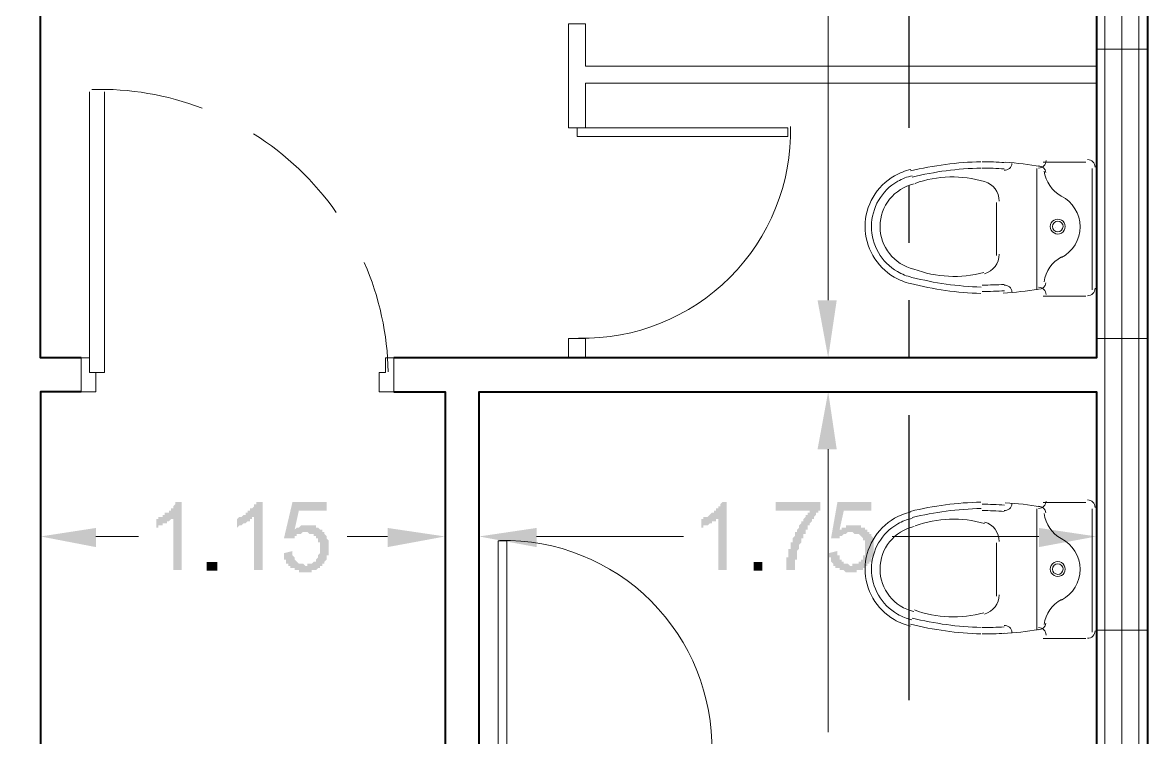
# Model space of a CAD drawing. Header units: inches. Extents: x -11 to 213, y -78 to 40.
# Drawn here: x 33.933 to 37.129, y 24.959 to 26.992 of the extents above; entities that cross this region are included whole.
import ezdxf

# ---------------------------------------------------------------- set-up
doc = ezdxf.new("R2010")
doc.units = ezdxf.units.IN
doc.header["$MEASUREMENT"] = 0
doc.layers.add('PDF_0', color=7, linetype='Continuous')
doc.layers.add('PDF_TOILET', color=7, linetype='Continuous')

msp = doc.modelspace()

# ---------------------------------------------------------------- hatches: boundary and pattern name
at = {"layer": 'PDF_0'}
for points in [[(34.38518, 25.43505), (34.36099, 25.43505), (34.36099, 25.58625), (34.36099, 25.58625), (34.36099, 25.5802), (34.35494, 25.5802), (34.35494, 25.5802), (34.35494, 25.5802), (34.3489, 25.57415), (34.3489, 25.57415), (34.3489, 25.57415), (34.34285, 25.57415), (34.34285, 25.5681), (34.3368, 25.5681), (34.3368, 25.5681), (34.3368, 25.5681), (34.33075, 25.5681), (34.33075, 25.56206), (34.3247, 25.56206), (34.3247, 25.56206), (34.31866, 25.56206), (34.31866, 25.56206), (34.31866, 25.55601), (34.31261, 25.55601), (34.31261, 25.5802), (34.31866, 25.5802), (34.31866, 25.58625), (34.3247, 25.58625), (34.3247, 25.58625), (34.3247, 25.58625), (34.33075, 25.58625), (34.33075, 25.59229), (34.3368, 25.59229), (34.3368, 25.59229), (34.3368, 25.59834), (34.34285, 25.59834), (34.34285, 25.59834), (34.3489, 25.59834), (34.3489, 25.60439), (34.3489, 25.60439), (34.35494, 25.60439), (34.35494, 25.61044), (34.35494, 25.61044), (34.35494, 25.61044), (34.36099, 25.61044), (34.36099, 25.61649), (34.36099, 25.61649), (34.36099, 25.61649), (34.36704, 25.62253), (34.36704, 25.62253), (34.36704, 25.62253), (34.36704, 25.62858), (34.36704, 25.62858), (34.37309, 25.62858), (34.38518, 25.62858)], [(34.61501, 25.43505), (34.59082, 25.43505), (34.59082, 25.58625), (34.58477, 25.58625), (34.58477, 25.5802), (34.58477, 25.5802), (34.57873, 25.5802), (34.57873, 25.5802), (34.57873, 25.57415), (34.57268, 25.57415), (34.57268, 25.57415), (34.57268, 25.57415), (34.56663, 25.5681), (34.56663, 25.5681), (34.56663, 25.5681), (34.56058, 25.5681), (34.56058, 25.5681), (34.55454, 25.56206), (34.55454, 25.56206), (34.54849, 25.56206), (34.54849, 25.56206), (34.54849, 25.56206), (34.54244, 25.55601), (34.54244, 25.55601), (34.54244, 25.5802), (34.54244, 25.5802), (34.54849, 25.58625), (34.54849, 25.58625), (34.55454, 25.58625), (34.55454, 25.58625), (34.55454, 25.58625), (34.56058, 25.59229), (34.56058, 25.59229), (34.56663, 25.59229), (34.56663, 25.59834), (34.56663, 25.59834), (34.57268, 25.59834), (34.57268, 25.59834), (34.57268, 25.60439), (34.57873, 25.60439), (34.57873, 25.60439), (34.57873, 25.61044), (34.58477, 25.61044), (34.58477, 25.61044), (34.58477, 25.61044), (34.59082, 25.61649), (34.59082, 25.61649), (34.59082, 25.61649), (34.59082, 25.62253), (34.59082, 25.62253), (34.59687, 25.62253), (34.59687, 25.62858), (34.59687, 25.62858), (34.59687, 25.62858), (34.61501, 25.62858)], [(34.70573, 25.54997), (34.70573, 25.54997), (34.71178, 25.55601), (34.71178, 25.55601), (34.71783, 25.55601), (34.71783, 25.55601), (34.71783, 25.55601), (34.72388, 25.56206), (34.72388, 25.56206), (34.72993, 25.56206), (34.72993, 25.56206), (34.72993, 25.56206), (34.73597, 25.56206), (34.73597, 25.56206), (34.74202, 25.56206), (34.74202, 25.56206), (34.74807, 25.56206), (34.74807, 25.56206), (34.74807, 25.56206), (34.75412, 25.56206), (34.75412, 25.56206), (34.76017, 25.56206), (34.76017, 25.56206), (34.76621, 25.56206), (34.76621, 25.55601), (34.76621, 25.55601), (34.77226, 25.55601), (34.77226, 25.55601), (34.77226, 25.55601), (34.77831, 25.54997), (34.77831, 25.54997), (34.78436, 25.54997), (34.78436, 25.54997), (34.78436, 25.54392), (34.78436, 25.54392), (34.79041, 25.54392), (34.79041, 25.53787), (34.79041, 25.53787), (34.79041, 25.53787), (34.79645, 25.53182), (34.79645, 25.53182), (34.79645, 25.53182), (34.79645, 25.52577), (34.79645, 25.52577), (34.8025, 25.51973), (34.8025, 25.51973), (34.8025, 25.51973), (34.8025, 25.51368), (34.8025, 25.51368), (34.8025, 25.50763), (34.8025, 25.50763), (34.8025, 25.50158), (34.8025, 25.50158), (34.8025, 25.50158), (34.8025, 25.49554), (34.8025, 25.49554), (34.8025, 25.48949), (34.8025, 25.48949), (34.8025, 25.48344), (34.8025, 25.48344), (34.8025, 25.48344), (34.8025, 25.47739), (34.79645, 25.47739), (34.79645, 25.47134), (34.79645, 25.47134), (34.79645, 25.47134), (34.79645, 25.4653), (34.79645, 25.4653), (34.79041, 25.45925), (34.79041, 25.45925), (34.79041, 25.45925), (34.79041, 25.4532), (34.78436, 25.4532), (34.78436, 25.4532), (34.78436, 25.4532), (34.78436, 25.44715), (34.77831, 25.44715), (34.77831, 25.44715), (34.77831, 25.4411), (34.77226, 25.4411), (34.77226, 25.4411), (34.77226, 25.4411), (34.76621, 25.43506), (34.76621, 25.43506), (34.76621, 25.43506), (34.76017, 25.43506), (34.76017, 25.43506), (34.75412, 25.43506), (34.75412, 25.43506), (34.75412, 25.42901), (34.74807, 25.42901), (34.74807, 25.42901), (34.74202, 25.42901), (34.74202, 25.42901), (34.73597, 25.42901), (34.73597, 25.42901), (34.73597, 25.42901), (34.72993, 25.42901), (34.72993, 25.42901), (34.72388, 25.42901), (34.72388, 25.42901), (34.71783, 25.42901), (34.71783, 25.43506), (34.71178, 25.43506), (34.71178, 25.43506), (34.71178, 25.43506), (34.70573, 25.43506), (34.70573, 25.43506), (34.70573, 25.4411), (34.69969, 25.4411), (34.69969, 25.4411), (34.69364, 25.4411), (34.69364, 25.4411), (34.69364, 25.44715), (34.68759, 25.44715), (34.68759, 25.44715), (34.68759, 25.4532), (34.68759, 25.4532), (34.68154, 25.4532), (34.68154, 25.45925), (34.68154, 25.45925), (34.68154, 25.45925), (34.68154, 25.4653), (34.6755, 25.4653), (34.6755, 25.47134), (34.6755, 25.47134), (34.6755, 25.47134), (34.6755, 25.47739), (34.6755, 25.47739), (34.6755, 25.48344), (34.6755, 25.48344), (34.69969, 25.48949), (34.69969, 25.48344), (34.69969, 25.48344), (34.69969, 25.47739), (34.69969, 25.47739), (34.70573, 25.47134), (34.70573, 25.47134), (34.70573, 25.4653), (34.70573, 25.4653), (34.70573, 25.4653), (34.71178, 25.45925), (34.71178, 25.45925), (34.71178, 25.45925), (34.71178, 25.45925), (34.71783, 25.4532), (34.71783, 25.4532), (34.71783, 25.4532), (34.72388, 25.4532), (34.72388, 25.4532), (34.72993, 25.4532), (34.72993, 25.4532), (34.73597, 25.44715), (34.73597, 25.44715), (34.73597, 25.44715), (34.74202, 25.44715), (34.74202, 25.4532), (34.74202, 25.4532), (34.74807, 25.4532), (34.74807, 25.4532), (34.75412, 25.4532), (34.75412, 25.4532), (34.75412, 25.4532), (34.76017, 25.45925), (34.76017, 25.45925), (34.76017, 25.45925), (34.76621, 25.45925), (34.76621, 25.4653), (34.76621, 25.4653), (34.76621, 25.4653), (34.77226, 25.47134), (34.77226, 25.47134), (34.77226, 25.47739), (34.77226, 25.47739), (34.77226, 25.47739), (34.77831, 25.48344), (34.77831, 25.48344), (34.77831, 25.48949), (34.77831, 25.48949), (34.77831, 25.49554), (34.77831, 25.49554), (34.77831, 25.49554), (34.77831, 25.50158), (34.77831, 25.50158), (34.77831, 25.50763), (34.77831, 25.50763), (34.77831, 25.51368), (34.77226, 25.51368), (34.77226, 25.51973), (34.77226, 25.51973), (34.77226, 25.51973), (34.77226, 25.52577), (34.76621, 25.52577), (34.76621, 25.52577), (34.76621, 25.53182), (34.76621, 25.53182), (34.76621, 25.53182), (34.76017, 25.53182), (34.76017, 25.53787), (34.76017, 25.53787), (34.75412, 25.53787), (34.75412, 25.53787), (34.74807, 25.53787), (34.74807, 25.53787), (34.74807, 25.53787), (34.74202, 25.54392), (34.74202, 25.54392), (34.73597, 25.54392), (34.73597, 25.54392), (34.73597, 25.54392), (34.72993, 25.54392), (34.72993, 25.54392), (34.72388, 25.53787), (34.72388, 25.53787), (34.71783, 25.53787), (34.71783, 25.53787), (34.71783, 25.53787), (34.71178, 25.53787), (34.71178, 25.53182), (34.71178, 25.53182), (34.70573, 25.53182), (34.70573, 25.53182), (34.70573, 25.52577), (34.69969, 25.52577), (34.69969, 25.52577), (34.6755, 25.52577), (34.69969, 25.62859), (34.79645, 25.62859), (34.79645, 25.6044), (34.71783, 25.6044)], [(35.9335, 25.43505), (35.90931, 25.43505), (35.90931, 25.58625), (35.90931, 25.58625), (35.90931, 25.5802), (35.90931, 25.5802), (35.90326, 25.5802), (35.90326, 25.5802), (35.90326, 25.57415), (35.89722, 25.57415), (35.89722, 25.57415), (35.89117, 25.57415), (35.89117, 25.5681), (35.89117, 25.5681), (35.88512, 25.5681), (35.88512, 25.5681), (35.88512, 25.5681), (35.87907, 25.56206), (35.87907, 25.56206), (35.87302, 25.56206), (35.87302, 25.56206), (35.86698, 25.56206), (35.86698, 25.55601), (35.86093, 25.55601), (35.86093, 25.5802), (35.86698, 25.5802), (35.86698, 25.58625), (35.87302, 25.58625), (35.87302, 25.58625), (35.87907, 25.58625), (35.87907, 25.58625), (35.88512, 25.59229), (35.88512, 25.59229), (35.88512, 25.59229), (35.89117, 25.59834), (35.89117, 25.59834), (35.89722, 25.59834), (35.89722, 25.59834), (35.89722, 25.60439), (35.90326, 25.60439), (35.90326, 25.60439), (35.90326, 25.61044), (35.90326, 25.61044), (35.90931, 25.61044), (35.90931, 25.61044), (35.90931, 25.61649), (35.90931, 25.61649), (35.91536, 25.61649), (35.91536, 25.62253), (35.91536, 25.62253), (35.91536, 25.62253), (35.92141, 25.62858), (35.92141, 25.62858), (35.92141, 25.62858), (35.9335, 25.62858)], [(36.19962, 25.61045), (36.19962, 25.6044), (36.19962, 25.6044), (36.19357, 25.6044), (36.19357, 25.59835), (36.19357, 25.59835), (36.18752, 25.59835), (36.18752, 25.5923), (36.18752, 25.5923), (36.18752, 25.5923), (36.18147, 25.58626), (36.18147, 25.58626), (36.18147, 25.58626), (36.18147, 25.58021), (36.17543, 25.58021), (36.17543, 25.57416), (36.17543, 25.57416), (36.17543, 25.57416), (36.16938, 25.56811), (36.16938, 25.56811), (36.16938, 25.56811), (36.16938, 25.56206), (36.16333, 25.56206), (36.16333, 25.55602), (36.16333, 25.55602), (36.16333, 25.55602), (36.16333, 25.54997), (36.15728, 25.54997), (36.15728, 25.54392), (36.15728, 25.54392), (36.15728, 25.53787), (36.15728, 25.53787), (36.15124, 25.53787), (36.15124, 25.53183), (36.15124, 25.53183), (36.15124, 25.53183), (36.15124, 25.52578), (36.14519, 25.52578), (36.14519, 25.51973), (36.14519, 25.51973), (36.14519, 25.51973), (36.14519, 25.51368), (36.14519, 25.51368), (36.13914, 25.50763), (36.13914, 25.50763), (36.13914, 25.50159), (36.13914, 25.50159), (36.13914, 25.50159), (36.13914, 25.49554), (36.13914, 25.49554), (36.13309, 25.48949), (36.13309, 25.48949), (36.13309, 25.48344), (36.13309, 25.48344), (36.13309, 25.47739), (36.13309, 25.47739), (36.13309, 25.47739), (36.13309, 25.47135), (36.13309, 25.47135), (36.13309, 25.4653), (36.12704, 25.4653), (36.12704, 25.45925), (36.12704, 25.45925), (36.12704, 25.45925), (36.12704, 25.4532), (36.12704, 25.4532), (36.12704, 25.44716), (36.12704, 25.44716), (36.12704, 25.44111), (36.12704, 25.44111), (36.12704, 25.43506), (36.12704, 25.43506), (36.12704, 25.43506), (36.10285, 25.43506), (36.10285, 25.43506), (36.10285, 25.44111), (36.10285, 25.44111), (36.10285, 25.44111), (36.10285, 25.44716), (36.10285, 25.44716), (36.10285, 25.4532), (36.10285, 25.4532), (36.10285, 25.4532), (36.10285, 25.45925), (36.10285, 25.45925), (36.10285, 25.4653), (36.10285, 25.4653), (36.10285, 25.47135), (36.10285, 25.47135), (36.1089, 25.47135), (36.1089, 25.47739), (36.1089, 25.47739), (36.1089, 25.48344), (36.1089, 25.48344), (36.1089, 25.48949), (36.1089, 25.48949), (36.1089, 25.49554), (36.11495, 25.49554), (36.11495, 25.49554), (36.11495, 25.50159), (36.11495, 25.50159), (36.11495, 25.50763), (36.11495, 25.50763), (36.11495, 25.51368), (36.121, 25.51368), (36.121, 25.51973), (36.121, 25.51973), (36.121, 25.51973), (36.121, 25.52578), (36.121, 25.52578), (36.12704, 25.53183), (36.12704, 25.53183), (36.12704, 25.53183), (36.12704, 25.53787), (36.12704, 25.53787), (36.12704, 25.54392), (36.13309, 25.54392), (36.13309, 25.54997), (36.13309, 25.54997), (36.13309, 25.54997), (36.13914, 25.55602), (36.13914, 25.55602), (36.13914, 25.56206), (36.13914, 25.56206), (36.13914, 25.56206), (36.14519, 25.56811), (36.14519, 25.56811), (36.14519, 25.56811), (36.14519, 25.57416), (36.15124, 25.57416), (36.15124, 25.58021), (36.15124, 25.58021), (36.15124, 25.58021), (36.15728, 25.58626), (36.15728, 25.58626), (36.15728, 25.58626), (36.15728, 25.5923), (36.16333, 25.5923), (36.16333, 25.5923), (36.16333, 25.59835), (36.16333, 25.59835), (36.16938, 25.59835), (36.16938, 25.6044), (36.16938, 25.6044), (36.07261, 25.6044), (36.07261, 25.62859), (36.19962, 25.62859)], [(36.25406, 25.54997), (36.2601, 25.54997), (36.2601, 25.55601), (36.2601, 25.55601), (36.26615, 25.55601), (36.26615, 25.55601), (36.2722, 25.55601), (36.2722, 25.56206), (36.27825, 25.56206), (36.27825, 25.56206), (36.27825, 25.56206), (36.28429, 25.56206), (36.28429, 25.56206), (36.29034, 25.56206), (36.29034, 25.56206), (36.29034, 25.56206), (36.29639, 25.56206), (36.29639, 25.56206), (36.30244, 25.56206), (36.30244, 25.56206), (36.30849, 25.56206), (36.30849, 25.56206), (36.30849, 25.56206), (36.31453, 25.56206), (36.31453, 25.55601), (36.32058, 25.55601), (36.32058, 25.55601), (36.32058, 25.55601), (36.32663, 25.55601), (36.32663, 25.54997), (36.32663, 25.54997), (36.33268, 25.54997), (36.33268, 25.54997), (36.33268, 25.54392), (36.33873, 25.54392), (36.33873, 25.54392), (36.33873, 25.53787), (36.33873, 25.53787), (36.34477, 25.53787), (36.34477, 25.53182), (36.34477, 25.53182), (36.34477, 25.53182), (36.35082, 25.52577), (36.35082, 25.52577), (36.35082, 25.51973), (36.35082, 25.51973), (36.35082, 25.51973), (36.35082, 25.51368), (36.35082, 25.51368), (36.35082, 25.50763), (36.35082, 25.50763), (36.35082, 25.50158), (36.35082, 25.50158), (36.35082, 25.50158), (36.35082, 25.49554), (36.35082, 25.49554), (36.35082, 25.48949), (36.35082, 25.48949), (36.35082, 25.48344), (36.35082, 25.48344), (36.35082, 25.48344), (36.35082, 25.47739), (36.35082, 25.47739), (36.35082, 25.47134), (36.34477, 25.47134), (36.34477, 25.47134), (36.34477, 25.4653), (36.34477, 25.4653), (36.34477, 25.45925), (36.33873, 25.45925), (36.33873, 25.45925), (36.33873, 25.4532), (36.33873, 25.4532), (36.33268, 25.4532), (36.33268, 25.4532), (36.33268, 25.44715), (36.33268, 25.44715), (36.32663, 25.44715), (36.32663, 25.4411), (36.32663, 25.4411), (36.32058, 25.4411), (36.32058, 25.4411), (36.32058, 25.43506), (36.31453, 25.43506), (36.31453, 25.43506), (36.30849, 25.43506), (36.30849, 25.43506), (36.30849, 25.43506), (36.30244, 25.43506), (36.30244, 25.42901), (36.29639, 25.42901), (36.29639, 25.42901), (36.29034, 25.42901), (36.29034, 25.42901), (36.29034, 25.42901), (36.28429, 25.42901), (36.28429, 25.42901), (36.27825, 25.42901), (36.27825, 25.42901), (36.27825, 25.42901), (36.2722, 25.42901), (36.2722, 25.42901), (36.26615, 25.43506), (36.26615, 25.43506), (36.2601, 25.43506), (36.2601, 25.43506), (36.2601, 25.43506), (36.25406, 25.43506), (36.25406, 25.4411), (36.24801, 25.4411), (36.24801, 25.4411), (36.24801, 25.4411), (36.24196, 25.4411), (36.24196, 25.44715), (36.24196, 25.44715), (36.23591, 25.44715), (36.23591, 25.4532), (36.23591, 25.4532), (36.23591, 25.4532), (36.22986, 25.45925), (36.22986, 25.45925), (36.22986, 25.45925), (36.22986, 25.4653), (36.22986, 25.4653), (36.22986, 25.47134), (36.22382, 25.47134), (36.22382, 25.47134), (36.22382, 25.47739), (36.22382, 25.47739), (36.22382, 25.48344), (36.22382, 25.48344), (36.24801, 25.48949), (36.24801, 25.48344), (36.24801, 25.48344), (36.24801, 25.47739), (36.25406, 25.47739), (36.25406, 25.47134), (36.25406, 25.47134), (36.25406, 25.4653), (36.25406, 25.4653), (36.2601, 25.4653), (36.2601, 25.45925), (36.2601, 25.45925), (36.2601, 25.45925), (36.26615, 25.45925), (36.26615, 25.4532), (36.26615, 25.4532), (36.2722, 25.4532), (36.2722, 25.4532), (36.27825, 25.4532), (36.27825, 25.4532), (36.27825, 25.4532), (36.28429, 25.44715), (36.28429, 25.44715), (36.28429, 25.44715), (36.29034, 25.44715), (36.29034, 25.4532), (36.29639, 25.4532), (36.29639, 25.4532), (36.30244, 25.4532), (36.30244, 25.4532), (36.30244, 25.4532), (36.30849, 25.4532), (36.30849, 25.45925), (36.30849, 25.45925), (36.31453, 25.45925), (36.31453, 25.45925), (36.31453, 25.4653), (36.32058, 25.4653), (36.32058, 25.4653), (36.32058, 25.47134), (36.32058, 25.47134), (36.32058, 25.47739), (36.32663, 25.47739), (36.32663, 25.47739), (36.32663, 25.48344), (36.32663, 25.48344), (36.32663, 25.48949), (36.32663, 25.48949), (36.32663, 25.49554), (36.32663, 25.49554), (36.32663, 25.49554), (36.32663, 25.50158), (36.32663, 25.50158), (36.32663, 25.50763), (36.32663, 25.50763), (36.32663, 25.51368), (36.32663, 25.51368), (36.32663, 25.51973), (36.32058, 25.51973), (36.32058, 25.51973), (36.32058, 25.52577), (36.32058, 25.52577), (36.32058, 25.52577), (36.31453, 25.53182), (36.31453, 25.53182), (36.31453, 25.53182), (36.31453, 25.53182), (36.30849, 25.53787), (36.30849, 25.53787), (36.30244, 25.53787), (36.30244, 25.53787), (36.30244, 25.53787), (36.29639, 25.53787), (36.29639, 25.53787), (36.29034, 25.54392), (36.29034, 25.54392), (36.28429, 25.54392), (36.28429, 25.54392), (36.28429, 25.54392), (36.27825, 25.54392), (36.27825, 25.54392), (36.2722, 25.53787), (36.2722, 25.53787), (36.2722, 25.53787), (36.26615, 25.53787), (36.26615, 25.53787), (36.26615, 25.53787), (36.2601, 25.53182), (36.2601, 25.53182), (36.2601, 25.53182), (36.25406, 25.53182), (36.25406, 25.52577), (36.25406, 25.52577), (36.24801, 25.52577), (36.22986, 25.52577), (36.24801, 25.62859), (36.34477, 25.62859), (36.34477, 25.6044), (36.26615, 25.6044)]]:
    msp.add_hatch(color=256, dxfattribs=at).paths.add_polyline_path(points)

# ---------------------------------------------------------------- linework, layer by layer
at = {"layer": 'PDF_0', "lineweight": 40}
for points in [[(11.87303, 15.79375), (-2.87168, 15.79375), (-2.87168, 28.79064), (37.12895, 28.79064), (37.12895, 15.79375), (21.68873, 15.79375)], [(34.09897, 26.03885), (33.98406, 26.03885), (33.98406, 28.63944), (36.83261, 28.63944)], [(36.98381, 28.39148), (36.98381, 26.03885), (34.98801, 26.03885)], [(34.09897, 25.94209), (33.98406, 25.94209), (33.98406, 23.29312), (31.23833, 23.29312)], [(34.98801, 25.94209), (35.13316, 25.94209), (35.13316, 24.27892)], [(35.22992, 24.27892), (35.22992, 25.94209), (36.98381, 25.94209), (36.98381, 23.69228)]]:
    msp.add_lwpolyline(points, dxfattribs=at)
at = {"layer": 'PDF_0', "lineweight": 13}
for points in [[(37.008, 24.44826), (37.008, 27.74435)], [(37.05638, 24.44826), (37.05638, 27.74435)], [(37.10476, 24.44826), (37.10476, 27.74435)], [(36.98381, 26.91579), (37.12895, 26.91579)], [(34.1655, 26.79484), (34.1655, 25.99652), (34.12316, 25.99652), (34.12316, 26.79484)], [(36.98381, 26.09328), (37.12895, 26.09328)], [(34.98801, 25.94209), (34.98801, 26.03885)], [(34.94567, 25.94209), (34.94567, 25.99652)], [(36.98381, 25.26473), (37.12895, 25.26473)]]:
    msp.add_lwpolyline(points, dxfattribs=at)
at = {"layer": 'PDF_0', "lineweight": 30}
for points in [[(36.45159, 26.69202), (36.45159, 27.50244)], [(36.45159, 26.36544), (36.45159, 26.52873)], [(36.45159, 26.03885), (36.45159, 26.20215)], [(36.45159, 25.06515), (36.45159, 25.87556)]]:
    msp.add_lwpolyline(points, dxfattribs=at)
at = {"layer": 'PDF_0', "lineweight": 5}
for points in [[(36.22177, 26.20215), (36.22177, 27.03675)], [(36.33064, 26.03885), (36.08872, 26.03885)], [(36.1371, 25.94209), (36.08872, 25.94209)], [(36.22177, 25.77879), (36.22177, 24.97443)], [(35.22992, 25.60945), (35.22992, 25.65784)], [(36.98381, 25.60945), (36.98381, 25.65784)], [(33.98406, 25.54293), (33.98406, 25.39778)], [(35.13316, 25.54293), (35.13316, 25.39778)], [(34.1413, 25.53083), (34.26226, 25.53083)], [(34.96986, 25.53083), (34.85495, 25.53083)], [(35.39321, 25.53083), (35.81052, 25.53083)], [(36.82051, 25.53083), (36.40321, 25.53083)]]:
    msp.add_lwpolyline(points, dxfattribs=at)
at = {"layer": 'PDF_0', "lineweight": 9}
for points in [[(36.98381, 26.86741), (35.53232, 26.86741), (35.53232, 26.98837), (35.48393, 26.98837), (35.48393, 26.69202), (35.53232, 26.69202), (35.53232, 26.81903), (36.98381, 26.81903)], [(35.53232, 26.03885), (35.53232, 26.09328), (35.48393, 26.09328), (35.48393, 26.03885)]]:
    msp.add_lwpolyline(points, dxfattribs=at)
at = {"layer": 'PDF_0', "lineweight": 5}
for points in [[(36.10686, 26.69202), (36.10686, 26.66783), (35.50812, 26.66783), (35.50812, 26.69202)], [(35.28435, 25.51874), (35.30854, 25.51874), (35.30854, 24.91395), (35.28435, 24.91395)]]:
    msp.add_lwpolyline(points, close=True, dxfattribs=at)
at = {"layer": 'PDF_0', "lineweight": 13}
for points in [[(34.12316, 26.03885), (34.12316, 25.99652), (34.1413, 25.99652), (34.1413, 25.94209), (34.09897, 25.94209), (34.09897, 26.03885)], [(34.96382, 26.03885), (34.96382, 25.99652), (34.94567, 25.99652), (34.94567, 25.94209), (34.98801, 25.94209), (34.98801, 26.03885)]]:
    msp.add_lwpolyline(points, close=True, dxfattribs=at)
at = {"layer": 'PDF_0', "lineweight": 5}
for centre, radius, start, end in [((34.15233, 25.98241), 0.81949, 69.19189, 91.57653), ((35.52525, 26.68399), 0.58967, 268.78051, 1.21949), ((34.15233, 25.98241), 0.81949, 34.94201, 57.77711), ((34.15233, 25.98241), 0.81949, 1.13708, 23.52723), ((35.30148, 24.93003), 0.58967, 358.78051, 91.21949)]:
    msp.add_arc(centre, radius, start, end, dxfattribs=at)
at = {"layer": 'PDF_0'}
for points in [[(36.19153, 26.20215), (36.24596, 26.20215), (36.22177, 26.03885)], [(36.19153, 25.77879), (36.24596, 25.77879), (36.22177, 25.94209)], [(34.1413, 25.55502), (34.1413, 25.50059), (33.98406, 25.53083)], [(34.96986, 25.55502), (34.96986, 25.50059), (35.13316, 25.53083)], [(35.39321, 25.55502), (35.39321, 25.50059), (35.22992, 25.53083)], [(36.82051, 25.55502), (36.82051, 25.50059), (36.98381, 25.53083)]]:
    msp.add_solid(points, dxfattribs=at)
at = {"layer": 'PDF_0', "lineweight": 5}
for points in [[(34.48603, 25.43407), (34.45579, 25.43407), (34.48603, 25.45826), (34.45579, 25.45826)], [(36.03429, 25.43407), (36.0101, 25.43407), (36.03429, 25.45826), (36.0101, 25.45826)]]:
    msp.add_solid(points, dxfattribs=at)
at = {"layer": 'PDF_TOILET', "lineweight": 9}
for points in [[(36.95357, 26.59526), (36.83261, 26.59526)], [(36.81446, 26.57711), (36.81446, 26.23239)], [(36.97171, 26.23239), (36.97171, 26.57711)], [(36.69956, 26.48035), (36.69956, 26.40777), (36.69956, 26.48035)], [(36.69956, 26.32915), (36.69956, 26.40777), (36.69956, 26.3352)], [(36.8689, 26.40777), (36.8689, 26.40777)], [(36.83261, 26.21424), (36.95357, 26.21424), (36.83261, 26.21424)], [(36.81446, 25.60945), (36.81446, 25.26473)], [(36.95357, 25.6276), (36.83261, 25.6276)], [(36.97171, 25.25868), (36.97171, 25.60945)], [(36.69956, 25.50664), (36.69956, 25.43407), (36.69956, 25.51269)], [(36.69956, 25.36149), (36.69956, 25.43407), (36.69956, 25.36149)], [(36.8689, 25.43407), (36.8689, 25.43407)], [(36.83261, 25.24053), (36.95357, 25.24053), (36.83261, 25.24053)]]:
    msp.add_lwpolyline(points, dxfattribs=at)
for points in [[(36.45677, 26.57416, 0.0753796), (36.41028, 26.55613, 0.2679578), (36.32664, 26.41237, 0.2679578), (36.40933, 26.26806, 0.0753796), (36.4557, 26.24973, 0.0548949), (36.65574, 26.22167)], [(36.83539, 26.56962, 0.2428336), (36.88394, 26.49865, -0.2766853), (36.93749, 26.41149, -0.2766853), (36.88446, 26.32367, 0.2766853), (36.93749, 26.41149)], [(36.46072, 26.55645, 0.0753804), (36.4193, 26.54039, 0.2679579), (36.34478, 26.41231, 0.2679579), (36.41845, 26.28374, 0.0753804), (36.45976, 26.26741, 0.0548947), (36.65622, 26.23981)], [(36.46598, 26.53283, 0.3504146), (36.36897, 26.41223, 0.3504146), (36.46518, 26.29099, 0.1593771), (36.66373, 26.2816)], [(36.70766, 26.48421, 0.334961), (36.66615, 26.5396, 0.1593771), (36.46847, 26.53459)], [(36.45677, 25.60041, 0.0753796), (36.41028, 25.58239, 0.2679578), (36.32664, 25.43863, 0.2679578), (36.40933, 25.29432, 0.0753796), (36.4557, 25.27599)], [(36.46072, 25.5827, 0.0753804), (36.4193, 25.56665, 0.2679579), (36.34478, 25.43857, 0.2679579), (36.41845, 25.31, 0.0753804), (36.45976, 25.29367)], [(36.83539, 25.59587, 0.2428336), (36.88394, 25.52491, -0.2766853), (36.93749, 25.43775, -0.2766853), (36.88446, 25.34992, 0.2766853), (36.93749, 25.43775)], [(36.46598, 25.55909, 0.3504146), (36.36897, 25.43849, 0.3504146), (36.46518, 25.31725)]]:
    msp.add_lwpolyline(points, format="xyb", dxfattribs=at)
for points in [[(36.85282, 26.41189, 1.0000012), (36.89515, 26.41175, -1.0000012)], [(36.85886, 26.41187, 0.999999), (36.8891, 26.41177, -0.999999)], [(36.88448, 26.32529, 0.2428336), (36.83547, 26.25464, -0.2428336)], [(36.81948, 26.2334, 0.3775335), (36.84054, 26.25182, -0.3775335)], [(36.85282, 25.43815, 1.0000012), (36.89515, 25.43801, -1.0000012)], [(36.85886, 25.43813, 0.999999), (36.8891, 25.43803, -0.999999)], [(36.88448, 25.35154, 0.2428336), (36.83547, 25.28089, -0.2428336)], [(36.81948, 25.26571, 0.3775335), (36.84054, 25.28413, -0.3775335)]]:
    msp.add_lwpolyline(points, format="xyb", close=True, dxfattribs=at)
for centre, radius, start, end in [((36.6744, 25.67395), 0.92231, 91.15639, 103.72475), ((36.65625, 25.68605), 0.91021, 85.78957, 89.81056), ((36.66835, 25.68002), 0.91624, 80.14799, 86.45427), ((36.81955, 26.59932), 0.02117, 269.8105, 359.81064), ((36.95866, 26.58117), 0.02117, 359.8105, 89.81064), ((36.6744, 25.67395), 0.90417, 91.1564, 103.72472), ((36.65625, 25.68602), 0.89209, 85.78963, 89.81051), ((36.72278, 26.59327), 0.02117, 265.92675, 355.21836), ((36.81955, 26.56302), 0.02117, 7.07784, 89.81064), ((36.87398, 26.41182), 0.02117, 359.8105, 179.81064), ((36.87398, 26.41182), 0.02117, 359.8105, 179.81064), ((36.87398, 26.41182), 0.01512, 359.81062, 179.81051), ((36.87398, 26.41182), 0.01512, 359.81062, 179.81051), ((36.65021, 26.3332), 0.05746, 285.73523, 359.8106), ((36.6623, 27.13762), 0.89209, 269.81063, 273.83151), ((36.72278, 26.22433), 0.02117, 4.40278, 93.69439), ((36.6623, 27.1376), 0.91021, 269.81057, 273.83157), ((36.66835, 27.13758), 0.91624, 273.16687, 279.47314), ((36.81955, 26.21828), 0.02117, 359.8105, 89.81064), ((36.95866, 26.23643), 0.02117, 269.8105, 359.81064), ((36.95866, 25.61347), 0.02117, 359.8105, 89.81064), ((36.6744, 24.70625), 0.92231, 91.15639, 103.72475), ((36.6744, 24.70625), 0.90417, 91.1564, 103.72472), ((36.65625, 24.71228), 0.89209, 85.78963, 89.81051), ((36.65625, 24.7123), 0.91021, 85.78957, 89.81056), ((36.72278, 25.62557), 0.02117, 265.92675, 355.21836), ((36.66835, 24.71232), 0.91624, 80.14799, 86.45427), ((36.81955, 25.63162), 0.02117, 269.8105, 359.81064), ((36.81955, 25.59533), 0.02117, 7.07784, 89.81064), ((36.57763, 25.26268), 0.31752, 73.88589, 110.1078), ((36.65021, 25.5167), 0.05746, 359.81054, 73.88591), ((36.87398, 25.43808), 0.02117, 359.8105, 179.81064), ((36.87398, 25.43808), 0.02117, 359.8105, 179.81064), ((36.87398, 25.43808), 0.01512, 359.81062, 179.81051), ((36.87398, 25.43808), 0.01512, 359.81062, 179.81051), ((36.65021, 25.3655), 0.05746, 285.73523, 359.8106), ((36.57763, 25.61952), 0.31752, 249.51334, 285.73525), ((36.68045, 26.17595), 0.90417, 255.89642, 268.46474), ((36.68045, 26.17595), 0.92231, 255.89639, 268.46475), ((36.6623, 26.16385), 0.91021, 269.81057, 273.83157), ((36.6623, 26.16388), 0.89209, 269.81063, 273.83151), ((36.66835, 26.16988), 0.91624, 273.16687, 279.47314), ((36.72278, 25.25663), 0.02117, 4.40278, 93.69439), ((36.81955, 25.25058), 0.02117, 359.8105, 89.81064), ((36.95866, 25.26268), 0.02117, 269.8105, 359.81064)]:
    msp.add_arc(centre, radius, start, end, dxfattribs=at)

doc.saveas('drawing.dxf')
